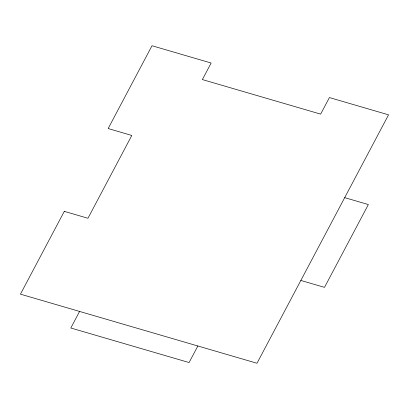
<?xml version="1.0" encoding="UTF-8"?>
<svg xmlns="http://www.w3.org/2000/svg" width="409" height="409" viewBox="0 0 409 409"><rect width="100%" height="100%" fill="white"/><g stroke="black" fill="none" stroke-linecap="round" stroke-linejoin="round"><path stroke-width="0.61" d="M79.586 311.438L70.818 328.003L189.091 362.548L197.859 345.983M344.7 197.644L368.356 204.551L324.501 287.358L300.845 280.451M64.3 211.356L20.45 294.163L256.995 363.258L388.55 114.837L329.414 97.562L320.641 114.121L202.368 79.576L211.141 63.017L152.005 45.742L108.155 128.549L131.805 135.456L87.955 218.268L64.3 211.356"/></g></svg>
